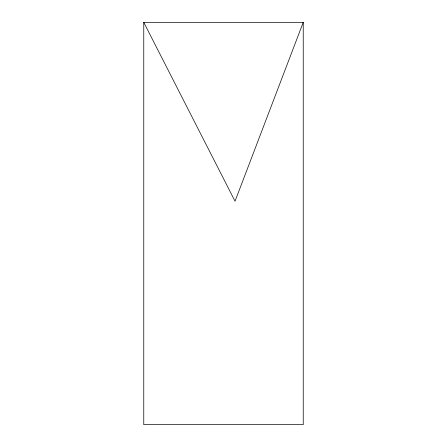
<?xml version="1.0" encoding="UTF-8"?>
<svg xmlns="http://www.w3.org/2000/svg" width="447" height="447" viewBox="0 0 447 447"><rect width="100%" height="100%" fill="white"/><g stroke="black" fill="none" stroke-linecap="round" stroke-linejoin="round"><path stroke-width="0.67" d="M303.234 22.35L235.033 201.206L143.766 22.35L303.234 22.35L303.234 424.65L143.766 424.65L143.766 22.35"/></g></svg>
